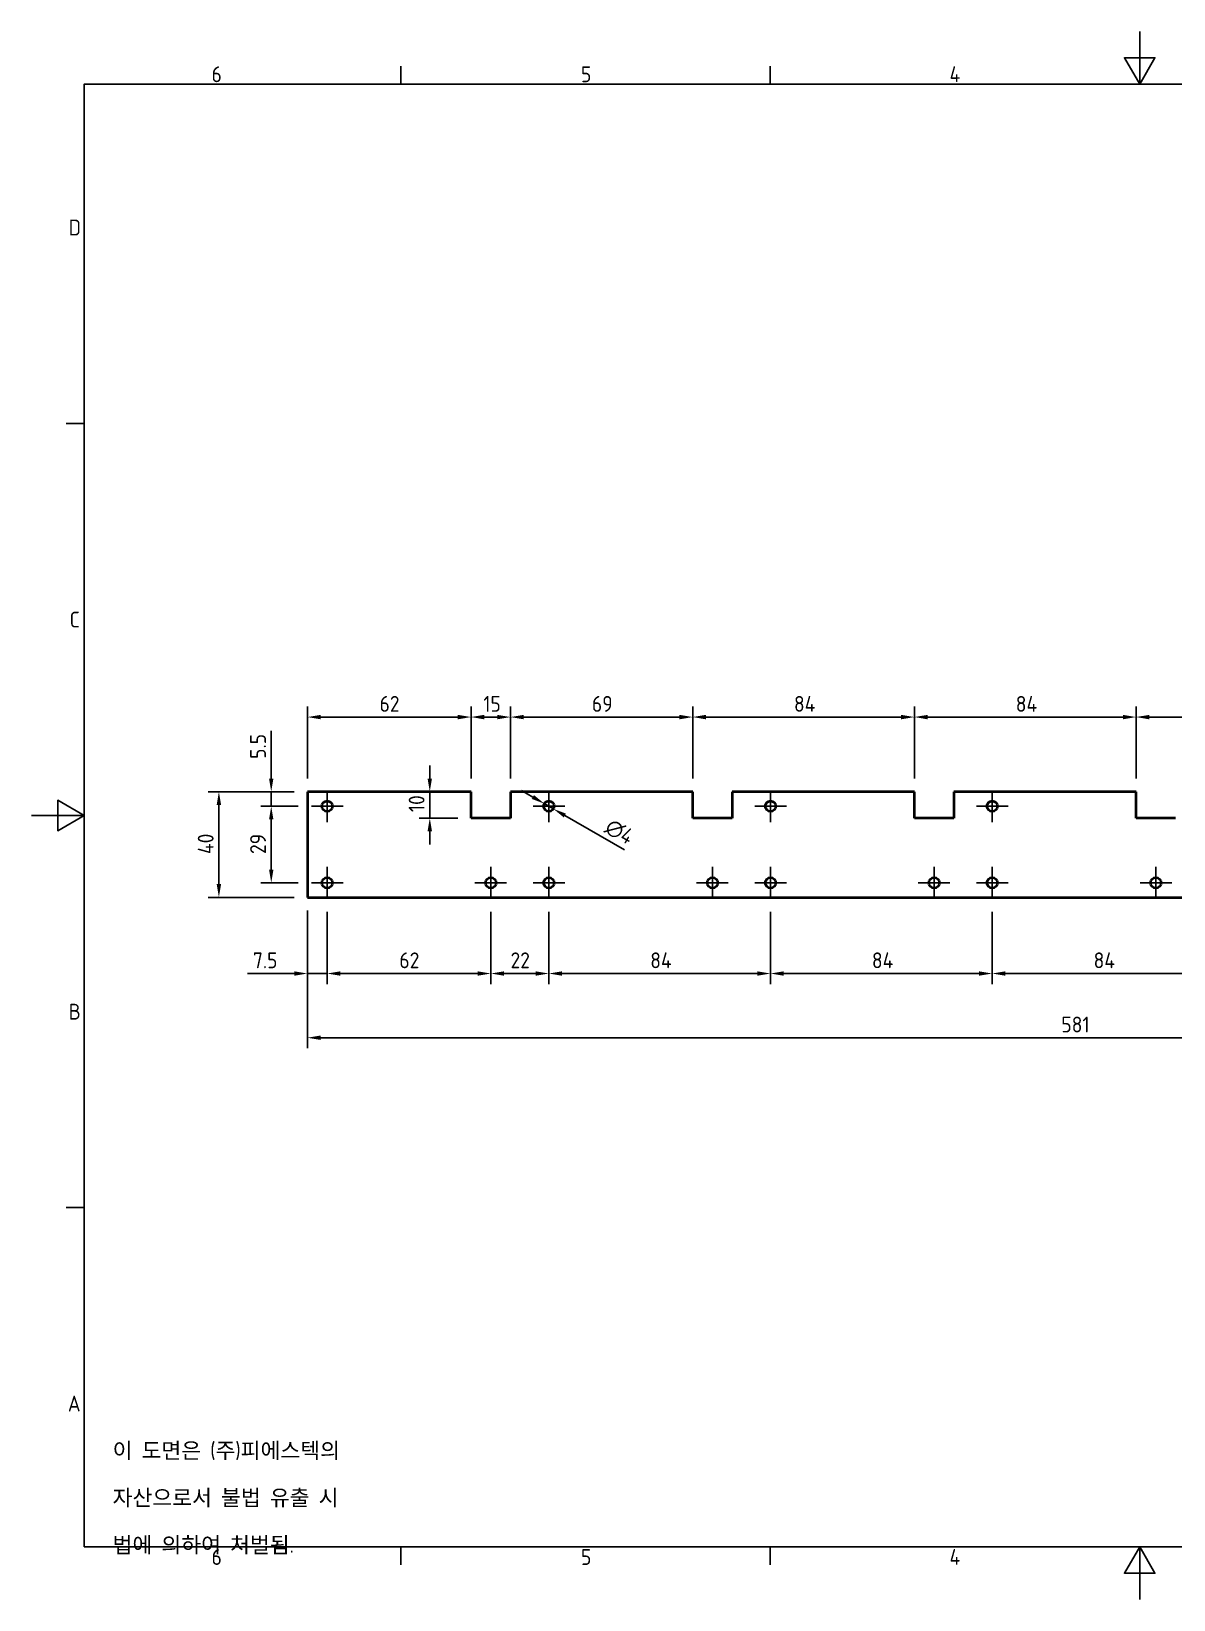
# Model space of a CAD drawing. Header units: millimetres. Extents: x 0 to 840, y 0 to 594.
# Drawn here: x 0 to 433, y 0 to 594 of the extents above; entities that cross this region are included whole.
import ezdxf

# ---------------------------------------------------------------- set-up
doc = ezdxf.new("R2010")
doc.units = ezdxf.units.MM
doc.header["$LTSCALE"] = 2
doc.linetypes.add('CHAIN', pattern=[0.7087, 0.4724, -0.0591, 0.1181, -0.0591])
doc.layers.get('0').update_dxf_attribs({"color": 3, "lineweight": 25, "true_color": 0x00ff00})
for name, color, linetype, lineweight, true_color in [('가시적인 것(ISO)', 3, 'Continuous', 40, 0x00ff00), ('기호(ISO)', 5, 'Continuous', 25, 0x0000ff), ('중심 표식(ISO)', 1, 'Continuous', 25, 0xff0000), ('치수(ISO)', 2, 'Continuous', 25, 0xffff00)]:
    doc.layers.add(name, color=color, linetype=linetype, lineweight=lineweight, true_color=true_color)
doc.layers.add('경계(ISO)', color=7, linetype='Continuous', lineweight=25)
doc.styles.add('문자 텍스트_PSTEK_POSCO', font='isocp.shx')
doc.styles.add('치수 텍스트_PSTEK_POSCO', font='isocp.shx')
doc.dimstyles.new('치수_PSTEK_POSCO', dxfattribs={"dimscale": 2, "dimtxt": 3, "dimasz": 2.5, "dimexe": 2, "dimexo": 2.5, "dimgap": 1, "dimtad": 1, "dimrnd": 1e-08, "dimdsep": 46, "dimtxsty": '치수 텍스트_PSTEK_POSCO', "dimcen": 0.09, "dimdle": 10, "dimclrd": 7, "dimclre": 7, "dimclrt": 2, "dimadec": 1, "dimazin": 2, "dimtfac": 1, "dimtmove": 0, "dimatfit": 3, "dimfxl": 1, "dimtolj": 1, "dimlwd": -1, "dimlwe": -1, "dimarcsym": 0})

# ---------------------------------------------------------------- blocks, each defined once
blk = doc.blocks.new('경계 Default Border')
at = {"layer": '경계(ISO)'}
for p, q in [((70, 287), (70, 290.4)), ((140, 287), (140, 290.4)), ((10, 222.75), (6.6, 222.75)), ((10, 74.25), (6.6, 74.25)), ((70, 10), (70, 6.6)), ((140, 10), (140, 6.6))]:
    blk.add_line(p, q, dxfattribs=at)
at = {"layer": '경계(ISO)', "flags": 128}
for points in [[(210, 297), (210, 287), (207.11, 292), (212.89, 292), (210, 287)], [(10, 10), (10, 287), (410, 287), (410, 10), (10, 10)], [(0, 148.5), (10, 148.5), (5, 151.39), (5, 145.61), (10, 148.5)], [(210, 0), (210, 10), (207.11, 5), (212.89, 5), (210, 10)]]:
    blk.add_lwpolyline(points, dxfattribs=at)
at = {"layer": '경계(ISO)', "color": 2, "true_color": 0xffff00, "char_height": 3, "attachment_point": 7, "style": '문자 텍스트_PSTEK_POSCO'}
for s, insert in [('6', (34.14, 287.37)), ('5', (104.14, 287.37)), ('4', (173.97, 287.4)), ('D', (7.08, 258.35)), ('C', (7.24, 184.1)), ('B', (7.08, 109.85)), ('A', (6.91, 35.62)), ('6', (34.14, 6.57)), ('5', (104.14, 6.57)), ('4', (173.97, 6.6))]:
    blk.add_mtext(s, dxfattribs=dict(at, insert=insert))
blk = doc.blocks.new('*D22')
at = {"layer": 'Defpoints', "color": 0, "transparency": 16777216}
for p in [(90.9, 300.5), (106.1, 300.5), (106.1, 271.5)]:
    blk.add_point(p, dxfattribs=at)
at = {"layer": '치수(ISO)', "color": 7, "transparency": 16777216}
for p, q in [((101.1, 300.5), (86.9, 300.5)), ((90.9, 276.5), (90.9, 295.5)), ((101.1, 271.5), (86.9, 271.5))]:
    blk.add_line(p, q, dxfattribs=at)
for points in [[(90.07, 295.5), (91.73, 295.5), (90.9, 300.5)], [(90.07, 276.5), (91.73, 276.5), (90.9, 271.5)]]:
    blk.add_solid(points, dxfattribs=at)
at = {"layer": '치수(ISO)', "color": 2, "transparency": 16777216, "insert": (85.9, 282.41), "char_height": 6, "attachment_point": 4, "rotation": 90, "style": '치수 텍스트_PSTEK_POSCO'}
blk.add_mtext('\\A1;29', dxfattribs=at)
blk = doc.blocks.new('*D23')
at = {"layer": 'Defpoints', "color": 0, "transparency": 16777216}
for p in [(104.6, 306), (71.06, 266), (104.6, 266)]:
    blk.add_point(p, dxfattribs=at)
at = {"layer": '치수(ISO)', "color": 7, "transparency": 16777216}
for p, q in [((99.6, 306), (67.06, 306)), ((71.06, 301), (71.06, 271)), ((99.6, 266), (67.06, 266))]:
    blk.add_line(p, q, dxfattribs=at)
for points in [[(70.23, 301), (71.9, 301), (71.06, 306)], [(70.23, 271), (71.9, 271), (71.06, 266)]]:
    blk.add_solid(points, dxfattribs=at)
at = {"layer": '치수(ISO)', "color": 2, "transparency": 16777216, "insert": (66.06, 282.4), "char_height": 6, "attachment_point": 4, "rotation": 90, "style": '치수 텍스트_PSTEK_POSCO'}
blk.add_mtext('\\A1;40', dxfattribs=at)
blk = doc.blocks.new('*D24')
at = {"layer": 'Defpoints', "color": 0, "transparency": 16777216}
for p in [(104.6, 266), (112.1, 265.5), (112.1, 237.15)]:
    blk.add_point(p, dxfattribs=at)
at = {"layer": '치수(ISO)', "color": 7, "transparency": 16777216}
for p, q in [((104.6, 261), (104.6, 233.15)), ((112.1, 260.5), (112.1, 233.15)), ((99.6, 237.15), (81.96, 237.15)), ((112.1, 237.15), (104.6, 237.15)), ((117.1, 237.15), (122.1, 237.15))]:
    blk.add_line(p, q, dxfattribs=at)
for points in [[(99.6, 237.98), (99.6, 236.31), (104.6, 237.15)], [(117.1, 237.98), (117.1, 236.31), (112.1, 237.15)]]:
    blk.add_solid(points, dxfattribs=at)
at = {"layer": '치수(ISO)', "color": 2, "transparency": 16777216, "insert": (83.96, 242.15), "char_height": 6, "attachment_point": 4, "style": '치수 텍스트_PSTEK_POSCO'}
blk.add_mtext('\\A1;7.5', dxfattribs=at)
blk = doc.blocks.new('*D25')
at = {"layer": 'Defpoints', "color": 0, "transparency": 16777216}
for p in [(112.1, 265.5), (174.1, 265.5), (174.1, 237.15)]:
    blk.add_point(p, dxfattribs=at)
at = {"layer": '치수(ISO)', "color": 7, "transparency": 16777216}
for p, q in [((112.1, 260.5), (112.1, 233.15)), ((174.1, 260.5), (174.1, 233.15)), ((117.1, 237.15), (169.1, 237.15))]:
    blk.add_line(p, q, dxfattribs=at)
for points in [[(117.1, 237.98), (117.1, 236.31), (112.1, 237.15)], [(169.1, 237.98), (169.1, 236.31), (174.1, 237.15)]]:
    blk.add_solid(points, dxfattribs=at)
at = {"layer": '치수(ISO)', "color": 2, "transparency": 16777216, "insert": (139.46, 242.15), "char_height": 6, "attachment_point": 4, "style": '치수 텍스트_PSTEK_POSCO'}
blk.add_mtext('\\A1;62', dxfattribs=at)
blk = doc.blocks.new('*D26')
at = {"layer": 'Defpoints', "color": 0, "transparency": 16777216}
for p in [(174.1, 265.5), (196.1, 265.5), (196.1, 237.15)]:
    blk.add_point(p, dxfattribs=at)
at = {"layer": '치수(ISO)', "color": 7, "transparency": 16777216}
for p, q in [((174.1, 260.5), (174.1, 233.15)), ((196.1, 260.5), (196.1, 233.15)), ((179.1, 237.15), (191.1, 237.15))]:
    blk.add_line(p, q, dxfattribs=at)
for points in [[(179.1, 237.98), (179.1, 236.31), (174.1, 237.15)], [(191.1, 237.98), (191.1, 236.31), (196.1, 237.15)]]:
    blk.add_solid(points, dxfattribs=at)
at = {"layer": '치수(ISO)', "color": 2, "transparency": 16777216, "insert": (181.57, 242.15), "char_height": 6, "attachment_point": 4, "style": '치수 텍스트_PSTEK_POSCO'}
blk.add_mtext('\\A1;22', dxfattribs=at)
blk = doc.blocks.new('*D27')
at = {"layer": 'Defpoints', "color": 0, "transparency": 16777216}
for p in [(196.1, 265.5), (280.1, 265.5), (280.1, 237.15)]:
    blk.add_point(p, dxfattribs=at)
at = {"layer": '치수(ISO)', "color": 7, "transparency": 16777216}
for p, q in [((196.1, 260.5), (196.1, 233.15)), ((280.1, 260.5), (280.1, 233.15)), ((201.1, 237.15), (275.1, 237.15))]:
    blk.add_line(p, q, dxfattribs=at)
for points in [[(201.1, 237.98), (201.1, 236.31), (196.1, 237.15)], [(275.1, 237.98), (275.1, 236.31), (280.1, 237.15)]]:
    blk.add_solid(points, dxfattribs=at)
at = {"layer": '치수(ISO)', "color": 2, "transparency": 16777216, "insert": (234.52, 242.15), "char_height": 6, "attachment_point": 4, "style": '치수 텍스트_PSTEK_POSCO'}
blk.add_mtext('\\A1;84', dxfattribs=at)
blk = doc.blocks.new('*D28')
at = {"layer": 'Defpoints', "color": 0, "transparency": 16777216}
for p in [(280.1, 265.5), (364.1, 265.5), (364.1, 237.15)]:
    blk.add_point(p, dxfattribs=at)
at = {"layer": '치수(ISO)', "color": 7, "transparency": 16777216}
for p, q in [((280.1, 260.5), (280.1, 233.15)), ((364.1, 260.5), (364.1, 233.15)), ((285.1, 237.15), (359.1, 237.15))]:
    blk.add_line(p, q, dxfattribs=at)
for points in [[(285.1, 237.98), (285.1, 236.31), (280.1, 237.15)], [(359.1, 237.98), (359.1, 236.31), (364.1, 237.15)]]:
    blk.add_solid(points, dxfattribs=at)
at = {"layer": '치수(ISO)', "color": 2, "transparency": 16777216, "insert": (318.52, 242.15), "char_height": 6, "attachment_point": 4, "style": '치수 텍스트_PSTEK_POSCO'}
blk.add_mtext('\\A1;84', dxfattribs=at)
blk = doc.blocks.new('*D29')
at = {"layer": 'Defpoints', "color": 0, "transparency": 16777216}
for p in [(364.1, 265.5), (448.1, 265.5), (448.1, 237.15)]:
    blk.add_point(p, dxfattribs=at)
at = {"layer": '치수(ISO)', "color": 7, "transparency": 16777216}
for p, q in [((364.1, 260.5), (364.1, 233.15)), ((448.1, 260.5), (448.1, 233.15)), ((369.1, 237.15), (443.1, 237.15))]:
    blk.add_line(p, q, dxfattribs=at)
for points in [[(369.1, 237.98), (369.1, 236.31), (364.1, 237.15)], [(443.1, 237.98), (443.1, 236.31), (448.1, 237.15)]]:
    blk.add_solid(points, dxfattribs=at)
at = {"layer": '치수(ISO)', "color": 2, "transparency": 16777216, "insert": (402.52, 242.15), "char_height": 6, "attachment_point": 4, "style": '치수 텍스트_PSTEK_POSCO'}
blk.add_mtext('\\A1;84', dxfattribs=at)
blk = doc.blocks.new('*D34')
at = {"layer": 'Defpoints', "color": 0, "transparency": 16777216}
for p in [(104.6, 334.28), (104.6, 306), (166.6, 306)]:
    blk.add_point(p, dxfattribs=at)
at = {"layer": '치수(ISO)', "color": 7, "transparency": 16777216}
for p, q in [((104.6, 311), (104.6, 338.28)), ((161.6, 334.28), (109.6, 334.28)), ((166.6, 311), (166.6, 338.28))]:
    blk.add_line(p, q, dxfattribs=at)
for points in [[(109.6, 335.11), (109.6, 333.44), (104.6, 334.28)], [(161.6, 335.11), (161.6, 333.44), (166.6, 334.28)]]:
    blk.add_solid(points, dxfattribs=at)
at = {"layer": '치수(ISO)', "color": 2, "transparency": 16777216, "insert": (131.94, 339.28), "char_height": 6, "attachment_point": 4, "style": '치수 텍스트_PSTEK_POSCO'}
blk.add_mtext('\\A1;62', dxfattribs=at)
blk = doc.blocks.new('*D35')
at = {"layer": 'Defpoints', "color": 0, "transparency": 16777216}
for p in [(181.6, 334.28), (166.6, 306), (181.6, 306)]:
    blk.add_point(p, dxfattribs=at)
at = {"layer": '치수(ISO)', "color": 7, "transparency": 16777216}
for p, q in [((166.6, 311), (166.6, 338.28)), ((171.6, 334.28), (176.6, 334.28)), ((181.6, 311), (181.6, 338.28))]:
    blk.add_line(p, q, dxfattribs=at)
for points in [[(171.6, 335.11), (171.6, 333.44), (166.6, 334.28)], [(176.6, 335.11), (176.6, 333.44), (181.6, 334.28)]]:
    blk.add_solid(points, dxfattribs=at)
at = {"layer": '치수(ISO)', "color": 2, "transparency": 16777216, "insert": (171.28, 339.28), "char_height": 6, "attachment_point": 4, "style": '치수 텍스트_PSTEK_POSCO'}
blk.add_mtext('\\A1;15', dxfattribs=at)
blk = doc.blocks.new('*D36')
at = {"layer": 'Defpoints', "color": 0, "transparency": 16777216}
for p in [(150.98, 306), (150.98, 306), (166.6, 296)]:
    blk.add_point(p, dxfattribs=at)
at = {"layer": '치수(ISO)', "color": 7, "transparency": 16777216}
for p, q in [((150.98, 311), (150.98, 316)), ((150.98, 296), (150.98, 306)), ((161.6, 296), (146.98, 296)), ((150.98, 291), (150.98, 286))]:
    blk.add_line(p, q, dxfattribs=at)
for points in [[(150.14, 311), (151.81, 311), (150.98, 306)], [(150.14, 291), (151.81, 291), (150.98, 296)]]:
    blk.add_solid(points, dxfattribs=at)
at = {"layer": '치수(ISO)', "color": 2, "transparency": 16777216, "insert": (145.98, 298.3), "char_height": 6, "attachment_point": 4, "rotation": 90, "style": '치수 텍스트_PSTEK_POSCO'}
blk.add_mtext('\\A1;10', dxfattribs=at)
blk = doc.blocks.new('*D37')
at = {"layer": 'Defpoints', "color": 0, "transparency": 16777216}
for p in [(194.37, 301.5), (197.84, 299.5)]:
    blk.add_point(p, dxfattribs=at)
at = {"layer": '치수(ISO)', "color": 7, "transparency": 16777216}
for p, q in [((190.04, 304), (185.71, 306.5)), ((194.37, 301.5), (197.84, 299.5)), ((202.17, 297), (224.77, 283.95))]:
    blk.add_line(p, q, dxfattribs=at)
for points in [[(190.46, 304.72), (189.63, 303.28), (194.37, 301.5)], [(202.58, 297.72), (201.75, 296.28), (197.84, 299.5)]]:
    blk.add_solid(points, dxfattribs=at)
at = {"layer": '치수(ISO)', "color": 2, "transparency": 16777216, "insert": (218.27, 293.48), "char_height": 6, "attachment_point": 4, "rotation": 330, "style": '치수 텍스트_PSTEK_POSCO'}
blk.add_mtext('\\A1;∅4', dxfattribs=at)
blk = doc.blocks.new('*D38')
at = {"layer": 'Defpoints', "color": 0, "transparency": 16777216}
for p in [(104.6, 266), (685.6, 266), (685.6, 212.83)]:
    blk.add_point(p, dxfattribs=at)
at = {"layer": '치수(ISO)', "color": 7, "transparency": 16777216}
for p, q in [((104.6, 261), (104.6, 208.83)), ((685.6, 261), (685.6, 208.83)), ((109.6, 212.83), (680.6, 212.83))]:
    blk.add_line(p, q, dxfattribs=at)
for points in [[(109.6, 213.66), (109.6, 212), (104.6, 212.83)], [(680.6, 213.66), (680.6, 212), (685.6, 212.83)]]:
    blk.add_solid(points, dxfattribs=at)
at = {"layer": '치수(ISO)', "color": 2, "transparency": 16777216, "insert": (390.3, 217.83), "char_height": 6, "attachment_point": 4, "style": '치수 텍스트_PSTEK_POSCO'}
blk.add_mtext('\\A1;581', dxfattribs=at)
blk = doc.blocks.new('*D40')
at = {"layer": 'Defpoints', "color": 0, "transparency": 16777216}
for p in [(181.6, 334.28), (181.6, 306), (250.6, 306)]:
    blk.add_point(p, dxfattribs=at)
at = {"layer": '치수(ISO)', "color": 7, "transparency": 16777216}
for p, q in [((181.6, 311), (181.6, 338.28)), ((245.6, 334.28), (186.6, 334.28)), ((250.6, 311), (250.6, 338.28))]:
    blk.add_line(p, q, dxfattribs=at)
for points in [[(186.6, 335.11), (186.6, 333.44), (181.6, 334.28)], [(245.6, 335.11), (245.6, 333.44), (250.6, 334.28)]]:
    blk.add_solid(points, dxfattribs=at)
at = {"layer": '치수(ISO)', "color": 2, "transparency": 16777216, "insert": (212.41, 339.28), "char_height": 6, "attachment_point": 4, "style": '치수 텍스트_PSTEK_POSCO'}
blk.add_mtext('\\A1;69', dxfattribs=at)
blk = doc.blocks.new('*D41')
at = {"layer": 'Defpoints', "color": 0, "transparency": 16777216}
for p in [(334.6, 334.28), (250.6, 306), (334.6, 306)]:
    blk.add_point(p, dxfattribs=at)
at = {"layer": '치수(ISO)', "color": 7, "transparency": 16777216}
for p, q in [((250.6, 311), (250.6, 338.28)), ((255.6, 334.28), (329.6, 334.28)), ((334.6, 311), (334.6, 338.28))]:
    blk.add_line(p, q, dxfattribs=at)
for points in [[(255.6, 335.11), (255.6, 333.44), (250.6, 334.28)], [(329.6, 335.11), (329.6, 333.44), (334.6, 334.28)]]:
    blk.add_solid(points, dxfattribs=at)
at = {"layer": '치수(ISO)', "color": 2, "transparency": 16777216, "insert": (288.98, 339.28), "char_height": 6, "attachment_point": 4, "style": '치수 텍스트_PSTEK_POSCO'}
blk.add_mtext('\\A1;84', dxfattribs=at)
blk = doc.blocks.new('*D42')
at = {"layer": 'Defpoints', "color": 0, "transparency": 16777216}
for p in [(418.6, 334.28), (334.6, 306), (418.6, 306)]:
    blk.add_point(p, dxfattribs=at)
at = {"layer": '치수(ISO)', "color": 7, "transparency": 16777216}
for p, q in [((334.6, 311), (334.6, 338.28)), ((339.6, 334.28), (413.6, 334.28)), ((418.6, 311), (418.6, 338.28))]:
    blk.add_line(p, q, dxfattribs=at)
for points in [[(339.6, 335.11), (339.6, 333.44), (334.6, 334.28)], [(413.6, 335.11), (413.6, 333.44), (418.6, 334.28)]]:
    blk.add_solid(points, dxfattribs=at)
at = {"layer": '치수(ISO)', "color": 2, "transparency": 16777216, "insert": (373.02, 339.28), "char_height": 6, "attachment_point": 4, "style": '치수 텍스트_PSTEK_POSCO'}
blk.add_mtext('\\A1;84', dxfattribs=at)
blk = doc.blocks.new('*D43')
at = {"layer": 'Defpoints', "color": 0, "transparency": 16777216}
for p in [(502.6, 334.28), (418.6, 306), (502.6, 306)]:
    blk.add_point(p, dxfattribs=at)
at = {"layer": '치수(ISO)', "color": 7, "transparency": 16777216}
for p, q in [((418.6, 311), (418.6, 338.28)), ((423.6, 334.28), (497.6, 334.28)), ((502.6, 311), (502.6, 338.28))]:
    blk.add_line(p, q, dxfattribs=at)
for points in [[(423.6, 335.11), (423.6, 333.44), (418.6, 334.28)], [(497.6, 335.11), (497.6, 333.44), (502.6, 334.28)]]:
    blk.add_solid(points, dxfattribs=at)
at = {"layer": '치수(ISO)', "color": 2, "transparency": 16777216, "insert": (457.02, 339.28), "char_height": 6, "attachment_point": 4, "style": '치수 텍스트_PSTEK_POSCO'}
blk.add_mtext('\\A1;84', dxfattribs=at)
blk = doc.blocks.new('*D46')
at = {"layer": 'Defpoints', "color": 0, "transparency": 16777216}
for p in [(90.9, 306), (104.6, 306), (106.1, 300.5)]:
    blk.add_point(p, dxfattribs=at)
at = {"layer": '치수(ISO)', "color": 7, "transparency": 16777216}
for p, q in [((90.9, 311), (90.9, 329.09)), ((99.6, 306), (86.9, 306)), ((90.9, 300.5), (90.9, 306)), ((101.1, 300.5), (86.9, 300.5)), ((90.9, 295.5), (90.9, 290.5))]:
    blk.add_line(p, q, dxfattribs=at)
for points in [[(90.07, 311), (91.73, 311), (90.9, 306)], [(90.07, 295.5), (91.73, 295.5), (90.9, 300.5)]]:
    blk.add_solid(points, dxfattribs=at)
at = {"layer": '치수(ISO)', "color": 2, "transparency": 16777216, "insert": (85.9, 318.45), "char_height": 6, "attachment_point": 4, "rotation": 90, "style": '치수 텍스트_PSTEK_POSCO'}
blk.add_mtext('\\A1;5.5', dxfattribs=at)

msp = doc.modelspace()

# ---------------------------------------------------------------- linework, layer by layer
at = {"layer": '가시적인 것(ISO)'}
for p, q in [((166.6045, 306.0013), (104.6045, 306.0013)), ((104.6045, 306.0013), (104.6045, 266.0013)), ((166.6045, 296.0013), (166.6045, 306.0013)), ((250.6045, 306.0013), (181.6045, 306.0013)), ((181.6045, 306.0013), (181.6045, 296.0013)), ((250.6045, 296.0013), (250.6045, 306.0013)), ((265.6045, 306.0013), (265.6045, 296.0013)), ((334.6045, 306.0013), (265.6045, 306.0013)), ((334.6045, 296.0013), (334.6045, 306.0013)), ((349.6045, 306.0013), (349.6045, 296.0013)), ((418.6045, 306.0013), (349.6045, 306.0013)), ((418.6045, 296.0013), (418.6045, 306.0013)), ((181.6045, 296.0013), (166.6045, 296.0013)), ((265.6045, 296.0013), (250.6045, 296.0013)), ((349.6045, 296.0013), (334.6045, 296.0013)), ((433.6045, 296.0013), (418.6045, 296.0013)), ((104.6045, 266.0013), (685.6045, 266.0013))]:
    msp.add_line(p, q, dxfattribs=at)
for centre in [(112.1045, 300.5013), (196.1045, 300.5013), (280.1045, 300.5013), (364.1045, 300.5013), (112.1045, 271.5013), (174.1045, 271.5013), (196.1045, 271.5013), (258.1045, 271.5013), (280.1045, 271.5013), (342.1045, 271.5013), (364.1045, 271.5013), (426.1045, 271.5013)]:
    msp.add_circle(centre, 2, dxfattribs=at)
at = {"layer": '중심 표식(ISO)', "linetype": 'CHAIN'}
for p, q in [((112.1045, 306.5013), (112.1045, 294.5013)), ((196.1045, 306.5013), (196.1045, 294.5013)), ((280.1045, 306.5013), (280.1045, 294.5013)), ((364.1045, 306.5013), (364.1045, 294.5013)), ((118.1045, 300.5013), (106.1045, 300.5013)), ((202.1045, 300.5013), (190.1045, 300.5013)), ((286.1045, 300.5013), (274.1045, 300.5013)), ((370.1045, 300.5013), (358.1045, 300.5013)), ((112.1045, 277.5013), (112.1045, 265.5013)), ((174.1045, 277.5013), (174.1045, 265.5013)), ((196.1045, 277.5013), (196.1045, 265.5013)), ((258.1045, 277.5013), (258.1045, 265.5013)), ((280.1045, 277.5013), (280.1045, 265.5013)), ((342.1045, 277.5013), (342.1045, 265.5013)), ((364.1045, 277.5013), (364.1045, 265.5013)), ((426.1045, 277.5013), (426.1045, 265.5013)), ((118.1045, 271.5013), (106.1045, 271.5013)), ((180.1045, 271.5013), (168.1045, 271.5013)), ((202.1045, 271.5013), (190.1045, 271.5013)), ((264.1045, 271.5013), (252.1045, 271.5013)), ((286.1045, 271.5013), (274.1045, 271.5013)), ((348.1045, 271.5013), (336.1045, 271.5013)), ((370.1045, 271.5013), (358.1045, 271.5013)), ((432.1045, 271.5013), (420.1045, 271.5013))]:
    msp.add_line(p, q, dxfattribs=at)

# ---------------------------------------------------------------- block references
at = {"xscale": 2, "yscale": 2, "zscale": 2}
msp.add_blockref('경계 Default Border', (0, 0), dxfattribs=at)

# ---------------------------------------------------------------- texts
at = {"layer": '기호(ISO)', "color": 7, "insert": (30.7893, 38.2936), "char_height": 6, "width": 103.280106, "attachment_point": 4, "line_spacing_factor": 1.78626, "style": '문자 텍스트_PSTEK_POSCO'}
msp.add_mtext('{이 도면은 (주)피에스텍의\\P자산으로서 불법 유출 시 \\P법에 의하여 처벌됨.}', dxfattribs=at)

# ---------------------------------------------------------------- dimensions: what is measured, and where the dimension line sits
at = {"layer": '치수(ISO)', "color": 7}
for base, p1, p2, angle, override, picture, middle in [((104.6045, 334.2752), (166.6045, 306.0013), (104.6045, 306.0013), 180, {"dimdec": 2, "dimtp": 0, "dimtm": 0, "dimtdec": 2, "dimtofl": 0, "dimatfit": 1}, '*D34', (135.6045, 334.2752)), ((181.6045, 334.2752), (166.6045, 306.0013), (181.6045, 306.0013), 180, {"dimdec": 2, "dimtp": 0, "dimtm": 0, "dimtdec": 2, "dimtofl": 0, "dimatfit": 1}, '*D35', (174.1045, 334.2752)), ((181.6045, 334.2752), (250.6045, 306.0013), (181.6045, 306.0013), 180, {"dimdec": 2, "dimtp": 0, "dimtm": 0, "dimtdec": 2, "dimtofl": 0, "dimatfit": 1}, '*D40', (216.1045, 334.2752)), ((334.6045, 334.2752), (250.6045, 306.0013), (334.6045, 306.0013), 180, {"dimdec": 2, "dimtp": 0, "dimtm": 0, "dimtdec": 2, "dimtofl": 0, "dimatfit": 1}, '*D41', (292.5845, 334.2752)), ((418.6045, 334.2752), (334.6045, 306.0013), (418.6045, 306.0013), 180, {"dimdec": 2, "dimtp": 0, "dimtm": 0, "dimtdec": 2, "dimtofl": 0, "dimatfit": 1}, '*D42', (376.6245, 334.2752)), ((502.6045, 334.2752), (418.6045, 306.0013), (502.6045, 306.0013), 180, {"dimdec": 2, "dimtp": 0, "dimtm": 0, "dimtdec": 2, "dimtofl": 0, "dimatfit": 1}, '*D43', (460.6245, 334.2752)), ((90.9015, 306.0013), (106.1045, 300.5013), (104.6045, 306.0013), 90, {"dimdec": 2, "dimtp": 0, "dimtm": 0, "dimtdec": 2, "dimtofl": 1, "dimatfit": 1}, '*D46', (90.9015, 322.7697)), ((150.9759, 306.0013), (166.6045, 296.0013), (150.9759, 306.0013), 90, {"dimdec": 2, "dimse2": 1, "dimtp": 0, "dimtm": 0, "dimtdec": 2, "dimtofl": 1, "dimatfit": 1}, '*D36', (150.9759, 301.0013)), ((71.0626, 266.0013), (104.6045, 306.0013), (104.6045, 266.0013), 90, {"dimdec": 2, "dimtp": 0, "dimtm": 0, "dimtdec": 2, "dimtofl": 0, "dimatfit": 1}, '*D23', (71.0626, 286.0013)), ((90.9015, 300.5013), (106.1045, 271.5013), (106.1045, 300.5013), 90, {"dimdec": 2, "dimtp": 0, "dimtm": 0, "dimtdec": 2, "dimtofl": 0, "dimatfit": 1}, '*D22', (90.9015, 286.0013)), ((112.1045, 237.1463), (104.6045, 266.0013), (112.1045, 265.5013), 180, {"dimdec": 2, "dimtp": 0, "dimtm": 0, "dimtdec": 2, "dimtofl": 1, "dimatfit": 1}, '*D24', (88.2802, 237.1463)), ((685.6045, 212.8286), (104.6045, 266.0013), (685.6045, 266.0013), 180, {"dimdec": 2, "dimtp": 0, "dimtm": 0, "dimtdec": 2, "dimtofl": 0, "dimatfit": 1}, '*D38', (395.1045, 212.8286)), ((174.1045, 237.1463), (112.1045, 265.5013), (174.1045, 265.5013), 180, {"dimdec": 2, "dimtp": 0, "dimtm": 0, "dimtdec": 2, "dimtofl": 0, "dimatfit": 1}, '*D25', (143.1245, 237.1463)), ((196.1045, 237.1463), (174.1045, 265.5013), (196.1045, 265.5013), 180, {"dimdec": 2, "dimtp": 0, "dimtm": 0, "dimtdec": 2, "dimtofl": 0, "dimatfit": 1}, '*D26', (185.1245, 237.1463)), ((280.1045, 237.1463), (196.1045, 265.5013), (280.1045, 265.5013), 180, {"dimdec": 2, "dimtp": 0, "dimtm": 0, "dimtdec": 2, "dimtofl": 0, "dimatfit": 1}, '*D27', (238.1245, 237.1463)), ((364.1045, 237.1463), (280.1045, 265.5013), (364.1045, 265.5013), 180, {"dimdec": 2, "dimtp": 0, "dimtm": 0, "dimtdec": 2, "dimtofl": 0, "dimatfit": 1}, '*D28', (322.1245, 237.1463)), ((448.1045, 237.1463), (364.1045, 265.5013), (448.1045, 265.5013), 180, {"dimdec": 2, "dimtp": 0, "dimtm": 0, "dimtdec": 2, "dimtofl": 0, "dimatfit": 1}, '*D29', (406.1245, 237.1463))]:
    dim = msp.add_linear_dim(base=base, p1=p1, p2=p2, angle=angle, dimstyle='치수_PSTEK_POSCO', override=override, dxfattribs=at)
    dim.commit()
    dim.dimension.update_dxf_attribs({"geometry": picture, "text_midpoint": middle, "dimtype": 160})
dim = msp.add_diameter_dim_2p(p1=(194.3724, 301.5013), p2=(197.8365, 299.5013), dimstyle='치수_PSTEK_POSCO', override={"dimdec": 2, "dimlfac": 1, "dimtp": 0, "dimtm": 0, "dimtdec": 2, "dimatfit": 2}, dxfattribs=at)
dim.commit()
dim.dimension.update_dxf_attribs({"geometry": '*D37', "text_midpoint": (219.4048, 287.0489), "dimtype": 163})

doc.saveas('drawing.dxf')
